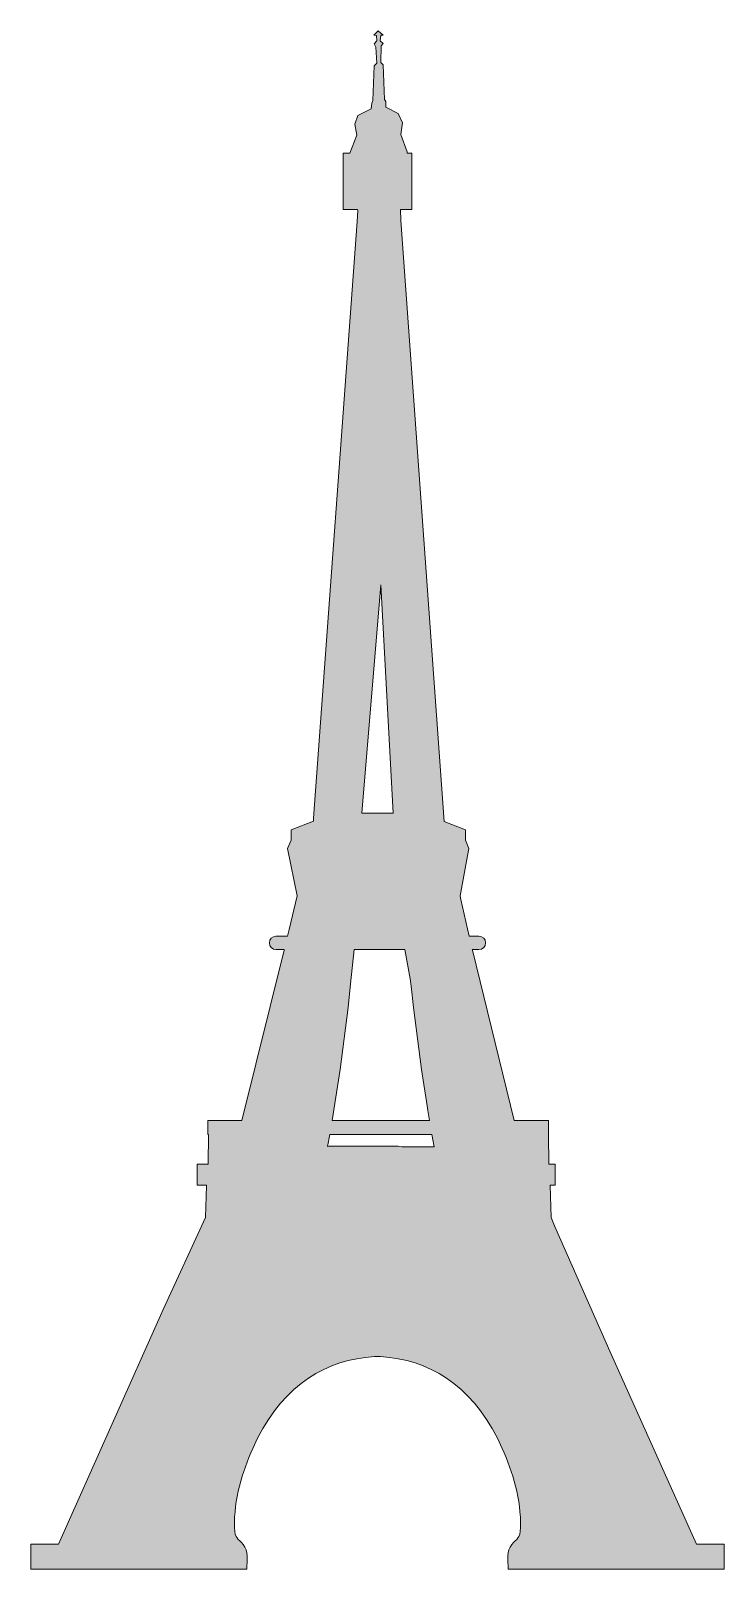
# Model space of a CAD drawing. Header units: inches. Extents: x 0 to 46, y 0 to 102.
import ezdxf

# ---------------------------------------------------------------- set-up
doc = ezdxf.new("R2010")
doc.units = ezdxf.units.IN
doc.header["$MEASUREMENT"] = 0
doc.layers.add('Layer 1', color=7, linetype='Continuous')

msp = doc.modelspace()

# ---------------------------------------------------------------- hatches: boundary and pattern name
at = {"layer": 'Layer 1', "true_color": 0x687ba0}
h = msp.add_hatch(color=155, dxfattribs=at)
h.dxf.hatch_style = 2
edge = h.paths.add_edge_path()
edge.add_spline(control_points=[(43.98, 1.66), (43.98, 1.66), (38.34, 14.2), (38.34, 14.2), (38.34, 14.2), (34.59, 22.68), (34.59, 22.68), (34.59, 22.68), (34.37, 23.23), (34.37, 23.23), (34.37, 23.23), (34.31, 25.35), (34.31, 25.35), (34.31, 25.35), (34.31, 25.37), (34.31, 25.37), (34.31, 25.37), (34.64, 25.37), (34.64, 25.37), (34.64, 25.37), (34.64, 26.74), (34.64, 26.74), (34.64, 26.74), (34.22, 26.74), (34.22, 26.74), (34.22, 26.74), (34.21, 28.72), (34.21, 28.72), (34.21, 28.72), (34.21, 29.63), (34.21, 29.63), (34.21, 29.63), (31.94, 29.63), (31.94, 29.63), (31.94, 29.63), (29.17, 40.88), (29.17, 40.88), (29.17, 40.88), (29.16, 40.92), (29.16, 40.92), (29.16, 40.92), (29.6, 40.92), (29.6, 40.92), (29.85, 40.92), (30.05, 41.12), (30.05, 41.36), (30.05, 41.61), (29.85, 41.8), (29.6, 41.8), (29.6, 41.8), (28.95, 41.8), (28.95, 41.8), (28.95, 41.8), (28.4, 44.23), (28.4, 44.23), (28.4, 44.23), (28.36, 44.48), (28.36, 44.48), (28.36, 44.48), (28.93, 47.6), (28.93, 47.6), (28.93, 47.6), (28.71, 48.15), (28.71, 48.15), (28.71, 48.15), (28.71, 48.84), (28.71, 48.84), (28.71, 48.84), (27.31, 49.39), (27.31, 49.39), (27.31, 49.39), (24.45, 89.08), (24.45, 89.08), (24.45, 89.08), (24.43, 89.8), (24.43, 89.8), (24.43, 89.8), (25.18, 89.8), (25.18, 89.8), (25.18, 89.8), (25.18, 93.52), (25.18, 93.52), (25.18, 93.52), (24.87, 93.52), (24.87, 93.52), (24.87, 93.52), (24.87, 93.61), (24.87, 93.61), (24.87, 93.61), (24.45, 94.75), (24.45, 94.75), (24.45, 94.75), (24.55, 95.53), (24.55, 95.53), (24.55, 95.53), (24.27, 96.13), (24.27, 96.13), (24.27, 96.13), (23.45, 96.56), (23.45, 96.56), (23.45, 96.56), (23.45, 96.93), (23.45, 96.93), (23.45, 96.93), (23.37, 97.07), (23.37, 97.07), (23.37, 97.07), (23.29, 99.34), (23.29, 99.34), (23.29, 99.34), (23.13, 99.51), (23.13, 99.51), (23.13, 99.51), (23.15, 100.6), (23.15, 100.6), (23.15, 100.6), (23.29, 100.77), (23.29, 100.77), (23.29, 100.77), (23.09, 100.94), (23.09, 100.94), (23.09, 100.94), (23.13, 101.31), (23.13, 101.31), (23.13, 101.31), (23.29, 101.31), (23.29, 101.31), (23.29, 101.31), (22.96, 101.6), (22.96, 101.6), (22.96, 101.6), (22.66, 101.31), (22.66, 101.31), (22.66, 101.31), (22.84, 101.28), (22.84, 101.28), (22.84, 101.28), (22.86, 100.94), (22.86, 100.94), (22.86, 100.94), (22.68, 100.74), (22.68, 100.74), (22.68, 100.74), (22.8, 100.51), (22.8, 100.51), (22.8, 100.51), (22.86, 99.45), (22.86, 99.45), (22.86, 99.45), (22.68, 99.28), (22.68, 99.28), (22.68, 99.28), (22.6, 96.99), (22.6, 96.99), (22.6, 96.99), (22.52, 96.82), (22.52, 96.82), (22.52, 96.82), (22.48, 96.44), (22.48, 96.44), (22.48, 96.44), (21.61, 96.01), (21.61, 96.01), (21.61, 96.01), (21.4, 95.44), (21.4, 95.44), (21.4, 95.44), (21.55, 94.7), (21.55, 94.7), (21.55, 94.7), (21.08, 93.52), (21.08, 93.52), (21.08, 93.52), (20.63, 93.52), (20.63, 93.52), (20.63, 93.52), (20.63, 89.8), (20.63, 89.8), (20.63, 89.8), (21.58, 89.8), (21.58, 89.8), (21.58, 89.8), (21.61, 89.74), (21.61, 89.74), (21.61, 89.74), (21.57, 89), (21.57, 89), (21.57, 89), (18.67, 49.61), (18.67, 49.61), (18.67, 49.61), (18.67, 49.41), (18.67, 49.41), (18.67, 49.41), (17.2, 48.84), (17.2, 48.84), (17.2, 48.84), (17.2, 48.15), (17.2, 48.15), (17.2, 48.15), (16.96, 47.6), (16.96, 47.6), (16.96, 47.6), (17.59, 44.48), (17.59, 44.48), (17.59, 44.48), (17.06, 42.25), (17.06, 42.25), (17.06, 42.25), (16.96, 41.8), (16.96, 41.8), (16.96, 41.8), (16.2, 41.8), (16.2, 41.8), (15.96, 41.8), (15.76, 41.61), (15.76, 41.36), (15.76, 41.12), (15.96, 40.92), (16.2, 40.92), (16.2, 40.92), (16.75, 40.92), (16.75, 40.92), (16.75, 40.92), (16.74, 40.88), (16.74, 40.88), (16.74, 40.88), (13.95, 29.63), (13.95, 29.63), (13.95, 29.63), (11.69, 29.63), (11.69, 29.63), (11.69, 29.63), (11.69, 28.7), (11.69, 28.7), (11.69, 28.7), (11.74, 28.7), (11.74, 28.7), (11.74, 28.7), (11.73, 26.74), (11.73, 26.74), (11.73, 26.74), (11, 26.74), (11, 26.74), (11, 26.74), (11, 25.37), (11, 25.37), (11, 25.37), (11.62, 25.37), (11.62, 25.37), (11.62, 25.37), (11.62, 25.35), (11.62, 25.35), (11.62, 25.35), (11.54, 23.23), (11.54, 23.23), (11.54, 23.23), (8.74, 17.16), (8.74, 17.16), (8.74, 17.16), (1.83, 1.66), (1.83, 1.66), (1.83, 1.66), (0, 1.66), (0, 1.66), (0, 1.66), (0, 0), (0, 0), (0, 0), (14.28, 0), (14.28, 0), (14.28, 0.59), (14.39, 1.22), (14.04, 1.63), (13.69, 2.06), (13.48, 1.98), (13.46, 2.75), (13.41, 4.59), (13.98, 6.45), (14.66, 7.97), (16.32, 11.75), (19.04, 13.62), (22.11, 13.99), (22.38, 14.02), (22.64, 14.04), (22.9, 14.05), (23.16, 14.04), (23.43, 14.02), (23.7, 13.99), (26.77, 13.62), (29.49, 11.75), (31.15, 7.97), (31.83, 6.45), (32.4, 4.59), (32.35, 2.75), (32.33, 1.98), (32.12, 2.06), (31.77, 1.63), (31.42, 1.22), (31.53, 0.59), (31.53, 0), (32.03, 0), (32.54, 0), (33.04, 0), (33.04, 0), (38.54, 0), (38.54, 0), (38.54, 0), (38.85, 0), (38.85, 0), (38.85, 0), (43.82, 0), (43.82, 0), (43.82, 0), (45.81, 0), (45.81, 0), (45.81, 0), (45.81, 1.66), (45.81, 1.66), (45.81, 1.66), (43.98, 1.66), (43.98, 1.66)], knot_values=[0, 0, 0, 0, 1, 1, 1, 2, 2, 2, 3, 3, 3, 4, 4, 4, 5, 5, 5, 6, 6, 6, 7, 7, 7, 8, 8, 8, 9, 9, 9, 10, 10, 10, 11, 11, 11, 12, 12, 12, 13, 13, 13, 14, 14, 14, 15, 15, 15, 16, 16, 16, 17, 17, 17, 18, 18, 18, 19, 19, 19, 20, 20, 20, 21, 21, 21, 22, 22, 22, 23, 23, 23, 24, 24, 24, 25, 25, 25, 26, 26, 26, 27, 27, 27, 28, 28, 28, 29, 29, 29, 30, 30, 30, 31, 31, 31, 32, 32, 32, 33, 33, 33, 34, 34, 34, 35, 35, 35, 36, 36, 36, 37, 37, 37, 38, 38, 38, 39, 39, 39, 40, 40, 40, 41, 41, 41, 42, 42, 42, 43, 43, 43, 44, 44, 44, 45, 45, 45, 46, 46, 46, 47, 47, 47, 48, 48, 48, 49, 49, 49, 50, 50, 50, 51, 51, 51, 52, 52, 52, 53, 53, 53, 54, 54, 54, 55, 55, 55, 56, 56, 56, 57, 57, 57, 58, 58, 58, 59, 59, 59, 60, 60, 60, 61, 61, 61, 62, 62, 62, 63, 63, 63, 64, 64, 64, 65, 65, 65, 66, 66, 66, 67, 67, 67, 68, 68, 68, 69, 69, 69, 70, 70, 70, 71, 71, 71, 72, 72, 72, 73, 73, 73, 74, 74, 74, 75, 75, 75, 76, 76, 76, 77, 77, 77, 78, 78, 78, 79, 79, 79, 80, 80, 80, 81, 81, 81, 82, 82, 82, 83, 83, 83, 84, 84, 84, 85, 85, 85, 86, 86, 86, 87, 87, 87, 88, 88, 88, 89, 89, 89, 90, 90, 90, 91, 91, 91, 92, 92, 92, 93, 93, 93, 94, 94, 94, 95, 95, 95, 96, 96, 96, 97, 97, 97, 98, 98, 98, 99, 99, 99, 100, 100, 100, 101, 101, 101, 102, 102, 102, 103, 103, 103, 104, 104, 104, 105, 105, 105, 106, 106, 106, 107, 107, 107, 107], degree=3, periodic=1)
h.paths.add_polyline_path([(23.13, 65.01), (23.93, 49.92), (21.88, 49.92)])
h.paths.add_polyline_path([(24.71, 40.92), (25.06, 38.99), (25.12, 38.51), (25.28, 37.09), (25.81, 33), (26.19, 30.6), (26.24, 30.29), (26.35, 29.63), (19.91, 29.63), (20.43, 33), (20.96, 37.09), (21.13, 38.65), (21.37, 40.92)])
h.paths.add_polyline_path([(24.52, 27.9), (24.27, 27.93), (23.8, 27.95), (20.37, 27.95), (19.7, 27.93), (19.61, 27.92), (19.75, 28.7), (26.5, 28.7), (26.64, 27.9)])

# ---------------------------------------------------------------- linework, layer by layer
at = {"layer": 'Layer 1', "lineweight": 0}
for points in [[(23.13, 65.01), (23.93, 49.92), (21.88, 49.92), (23.13, 65.01)], [(24.71, 40.92), (25.06, 38.99), (25.12, 38.51), (25.28, 37.09), (25.81, 33), (26.19, 30.6), (26.24, 30.29), (26.35, 29.63), (19.91, 29.63), (20.43, 33), (20.96, 37.09), (21.13, 38.65), (21.37, 40.92), (24.71, 40.92)], [(24.52, 27.9), (24.27, 27.93), (23.8, 27.95), (20.37, 27.95), (19.7, 27.93), (19.61, 27.92), (19.75, 28.7), (26.5, 28.7), (26.64, 27.9), (24.52, 27.9)]]:
    msp.add_lwpolyline(points, dxfattribs=at)
msp.add_open_spline([(43.98, 1.66), (43.98, 1.66), (38.34, 14.2), (38.34, 14.2), (38.34, 14.2), (34.59, 22.68), (34.59, 22.68), (34.59, 22.68), (34.37, 23.23), (34.37, 23.23), (34.37, 23.23), (34.31, 25.35), (34.31, 25.35), (34.31, 25.35), (34.31, 25.37), (34.31, 25.37), (34.31, 25.37), (34.64, 25.37), (34.64, 25.37), (34.64, 25.37), (34.64, 26.74), (34.64, 26.74), (34.64, 26.74), (34.22, 26.74), (34.22, 26.74), (34.22, 26.74), (34.21, 28.72), (34.21, 28.72), (34.21, 28.72), (34.21, 29.63), (34.21, 29.63), (34.21, 29.63), (31.94, 29.63), (31.94, 29.63), (31.94, 29.63), (29.17, 40.88), (29.17, 40.88), (29.17, 40.88), (29.16, 40.92), (29.16, 40.92), (29.16, 40.92), (29.6, 40.92), (29.6, 40.92), (29.85, 40.92), (30.05, 41.12), (30.05, 41.36), (30.05, 41.61), (29.85, 41.8), (29.6, 41.8), (29.6, 41.8), (28.95, 41.8), (28.95, 41.8), (28.95, 41.8), (28.4, 44.23), (28.4, 44.23), (28.4, 44.23), (28.36, 44.48), (28.36, 44.48), (28.36, 44.48), (28.93, 47.6), (28.93, 47.6), (28.93, 47.6), (28.71, 48.15), (28.71, 48.15), (28.71, 48.15), (28.71, 48.84), (28.71, 48.84), (28.71, 48.84), (27.31, 49.39), (27.31, 49.39), (27.31, 49.39), (24.45, 89.08), (24.45, 89.08), (24.45, 89.08), (24.43, 89.8), (24.43, 89.8), (24.43, 89.8), (25.18, 89.8), (25.18, 89.8), (25.18, 89.8), (25.18, 93.52), (25.18, 93.52), (25.18, 93.52), (24.87, 93.52), (24.87, 93.52), (24.87, 93.52), (24.87, 93.61), (24.87, 93.61), (24.87, 93.61), (24.45, 94.75), (24.45, 94.75), (24.45, 94.75), (24.55, 95.53), (24.55, 95.53), (24.55, 95.53), (24.27, 96.13), (24.27, 96.13), (24.27, 96.13), (23.45, 96.56), (23.45, 96.56), (23.45, 96.56), (23.45, 96.93), (23.45, 96.93), (23.45, 96.93), (23.37, 97.07), (23.37, 97.07), (23.37, 97.07), (23.29, 99.34), (23.29, 99.34), (23.29, 99.34), (23.13, 99.51), (23.13, 99.51), (23.13, 99.51), (23.15, 100.6), (23.15, 100.6), (23.15, 100.6), (23.29, 100.77), (23.29, 100.77), (23.29, 100.77), (23.09, 100.94), (23.09, 100.94), (23.09, 100.94), (23.13, 101.31), (23.13, 101.31), (23.13, 101.31), (23.29, 101.31), (23.29, 101.31), (23.29, 101.31), (22.96, 101.6), (22.96, 101.6), (22.96, 101.6), (22.66, 101.31), (22.66, 101.31), (22.66, 101.31), (22.84, 101.28), (22.84, 101.28), (22.84, 101.28), (22.86, 100.94), (22.86, 100.94), (22.86, 100.94), (22.68, 100.74), (22.68, 100.74), (22.68, 100.74), (22.8, 100.51), (22.8, 100.51), (22.8, 100.51), (22.86, 99.45), (22.86, 99.45), (22.86, 99.45), (22.68, 99.28), (22.68, 99.28), (22.68, 99.28), (22.6, 96.99), (22.6, 96.99), (22.6, 96.99), (22.52, 96.82), (22.52, 96.82), (22.52, 96.82), (22.48, 96.44), (22.48, 96.44), (22.48, 96.44), (21.61, 96.01), (21.61, 96.01), (21.61, 96.01), (21.4, 95.44), (21.4, 95.44), (21.4, 95.44), (21.55, 94.7), (21.55, 94.7), (21.55, 94.7), (21.08, 93.52), (21.08, 93.52), (21.08, 93.52), (20.63, 93.52), (20.63, 93.52), (20.63, 93.52), (20.63, 89.8), (20.63, 89.8), (20.63, 89.8), (21.58, 89.8), (21.58, 89.8), (21.58, 89.8), (21.61, 89.74), (21.61, 89.74), (21.61, 89.74), (21.57, 89), (21.57, 89), (21.57, 89), (18.67, 49.61), (18.67, 49.61), (18.67, 49.61), (18.67, 49.41), (18.67, 49.41), (18.67, 49.41), (17.2, 48.84), (17.2, 48.84), (17.2, 48.84), (17.2, 48.15), (17.2, 48.15), (17.2, 48.15), (16.96, 47.6), (16.96, 47.6), (16.96, 47.6), (17.59, 44.48), (17.59, 44.48), (17.59, 44.48), (17.06, 42.25), (17.06, 42.25), (17.06, 42.25), (16.96, 41.8), (16.96, 41.8), (16.96, 41.8), (16.2, 41.8), (16.2, 41.8), (15.96, 41.8), (15.76, 41.61), (15.76, 41.36), (15.76, 41.12), (15.96, 40.92), (16.2, 40.92), (16.2, 40.92), (16.75, 40.92), (16.75, 40.92), (16.75, 40.92), (16.74, 40.88), (16.74, 40.88), (16.74, 40.88), (13.95, 29.63), (13.95, 29.63), (13.95, 29.63), (11.69, 29.63), (11.69, 29.63), (11.69, 29.63), (11.69, 28.7), (11.69, 28.7), (11.69, 28.7), (11.74, 28.7), (11.74, 28.7), (11.74, 28.7), (11.73, 26.74), (11.73, 26.74), (11.73, 26.74), (11, 26.74), (11, 26.74), (11, 26.74), (11, 25.37), (11, 25.37), (11, 25.37), (11.62, 25.37), (11.62, 25.37), (11.62, 25.37), (11.62, 25.35), (11.62, 25.35), (11.62, 25.35), (11.54, 23.23), (11.54, 23.23), (11.54, 23.23), (8.74, 17.16), (8.74, 17.16), (8.74, 17.16), (1.83, 1.66), (1.83, 1.66), (1.83, 1.66), (0, 1.66), (0, 1.66), (0, 1.66), (0, 0), (0, 0), (0, 0), (14.28, 0), (14.28, 0), (14.28, 0.59), (14.39, 1.22), (14.04, 1.63), (13.69, 2.06), (13.48, 1.98), (13.46, 2.75), (13.41, 4.59), (13.98, 6.45), (14.66, 7.97), (16.32, 11.75), (19.04, 13.62), (22.11, 13.99), (22.38, 14.02), (22.64, 14.04), (22.9, 14.05), (23.16, 14.04), (23.43, 14.02), (23.7, 13.99), (26.77, 13.62), (29.49, 11.75), (31.15, 7.97), (31.83, 6.45), (32.4, 4.59), (32.35, 2.75), (32.33, 1.98), (32.12, 2.06), (31.77, 1.63), (31.42, 1.22), (31.53, 0.59), (31.53, 0), (32.03, 0), (32.54, 0), (33.04, 0), (33.04, 0), (38.54, 0), (38.54, 0), (38.54, 0), (38.85, 0), (38.85, 0), (38.85, 0), (43.82, 0), (43.82, 0), (43.82, 0), (45.81, 0), (45.81, 0), (45.81, 0), (45.81, 1.66), (45.81, 1.66), (45.81, 1.66), (43.98, 1.66), (43.98, 1.66)], degree=3, knots=[0, 0, 0, 0, 1, 1, 1, 2, 2, 2, 3, 3, 3, 4, 4, 4, 5, 5, 5, 6, 6, 6, 7, 7, 7, 8, 8, 8, 9, 9, 9, 10, 10, 10, 11, 11, 11, 12, 12, 12, 13, 13, 13, 14, 14, 14, 15, 15, 15, 16, 16, 16, 17, 17, 17, 18, 18, 18, 19, 19, 19, 20, 20, 20, 21, 21, 21, 22, 22, 22, 23, 23, 23, 24, 24, 24, 25, 25, 25, 26, 26, 26, 27, 27, 27, 28, 28, 28, 29, 29, 29, 30, 30, 30, 31, 31, 31, 32, 32, 32, 33, 33, 33, 34, 34, 34, 35, 35, 35, 36, 36, 36, 37, 37, 37, 38, 38, 38, 39, 39, 39, 40, 40, 40, 41, 41, 41, 42, 42, 42, 43, 43, 43, 44, 44, 44, 45, 45, 45, 46, 46, 46, 47, 47, 47, 48, 48, 48, 49, 49, 49, 50, 50, 50, 51, 51, 51, 52, 52, 52, 53, 53, 53, 54, 54, 54, 55, 55, 55, 56, 56, 56, 57, 57, 57, 58, 58, 58, 59, 59, 59, 60, 60, 60, 61, 61, 61, 62, 62, 62, 63, 63, 63, 64, 64, 64, 65, 65, 65, 66, 66, 66, 67, 67, 67, 68, 68, 68, 69, 69, 69, 70, 70, 70, 71, 71, 71, 72, 72, 72, 73, 73, 73, 74, 74, 74, 75, 75, 75, 76, 76, 76, 77, 77, 77, 78, 78, 78, 79, 79, 79, 80, 80, 80, 81, 81, 81, 82, 82, 82, 83, 83, 83, 84, 84, 84, 85, 85, 85, 86, 86, 86, 87, 87, 87, 88, 88, 88, 89, 89, 89, 90, 90, 90, 91, 91, 91, 92, 92, 92, 93, 93, 93, 94, 94, 94, 95, 95, 95, 96, 96, 96, 97, 97, 97, 98, 98, 98, 99, 99, 99, 100, 100, 100, 101, 101, 101, 102, 102, 102, 103, 103, 103, 104, 104, 104, 105, 105, 105, 106, 106, 106, 107, 107, 107, 107], dxfattribs=at)

doc.saveas('drawing.dxf')
